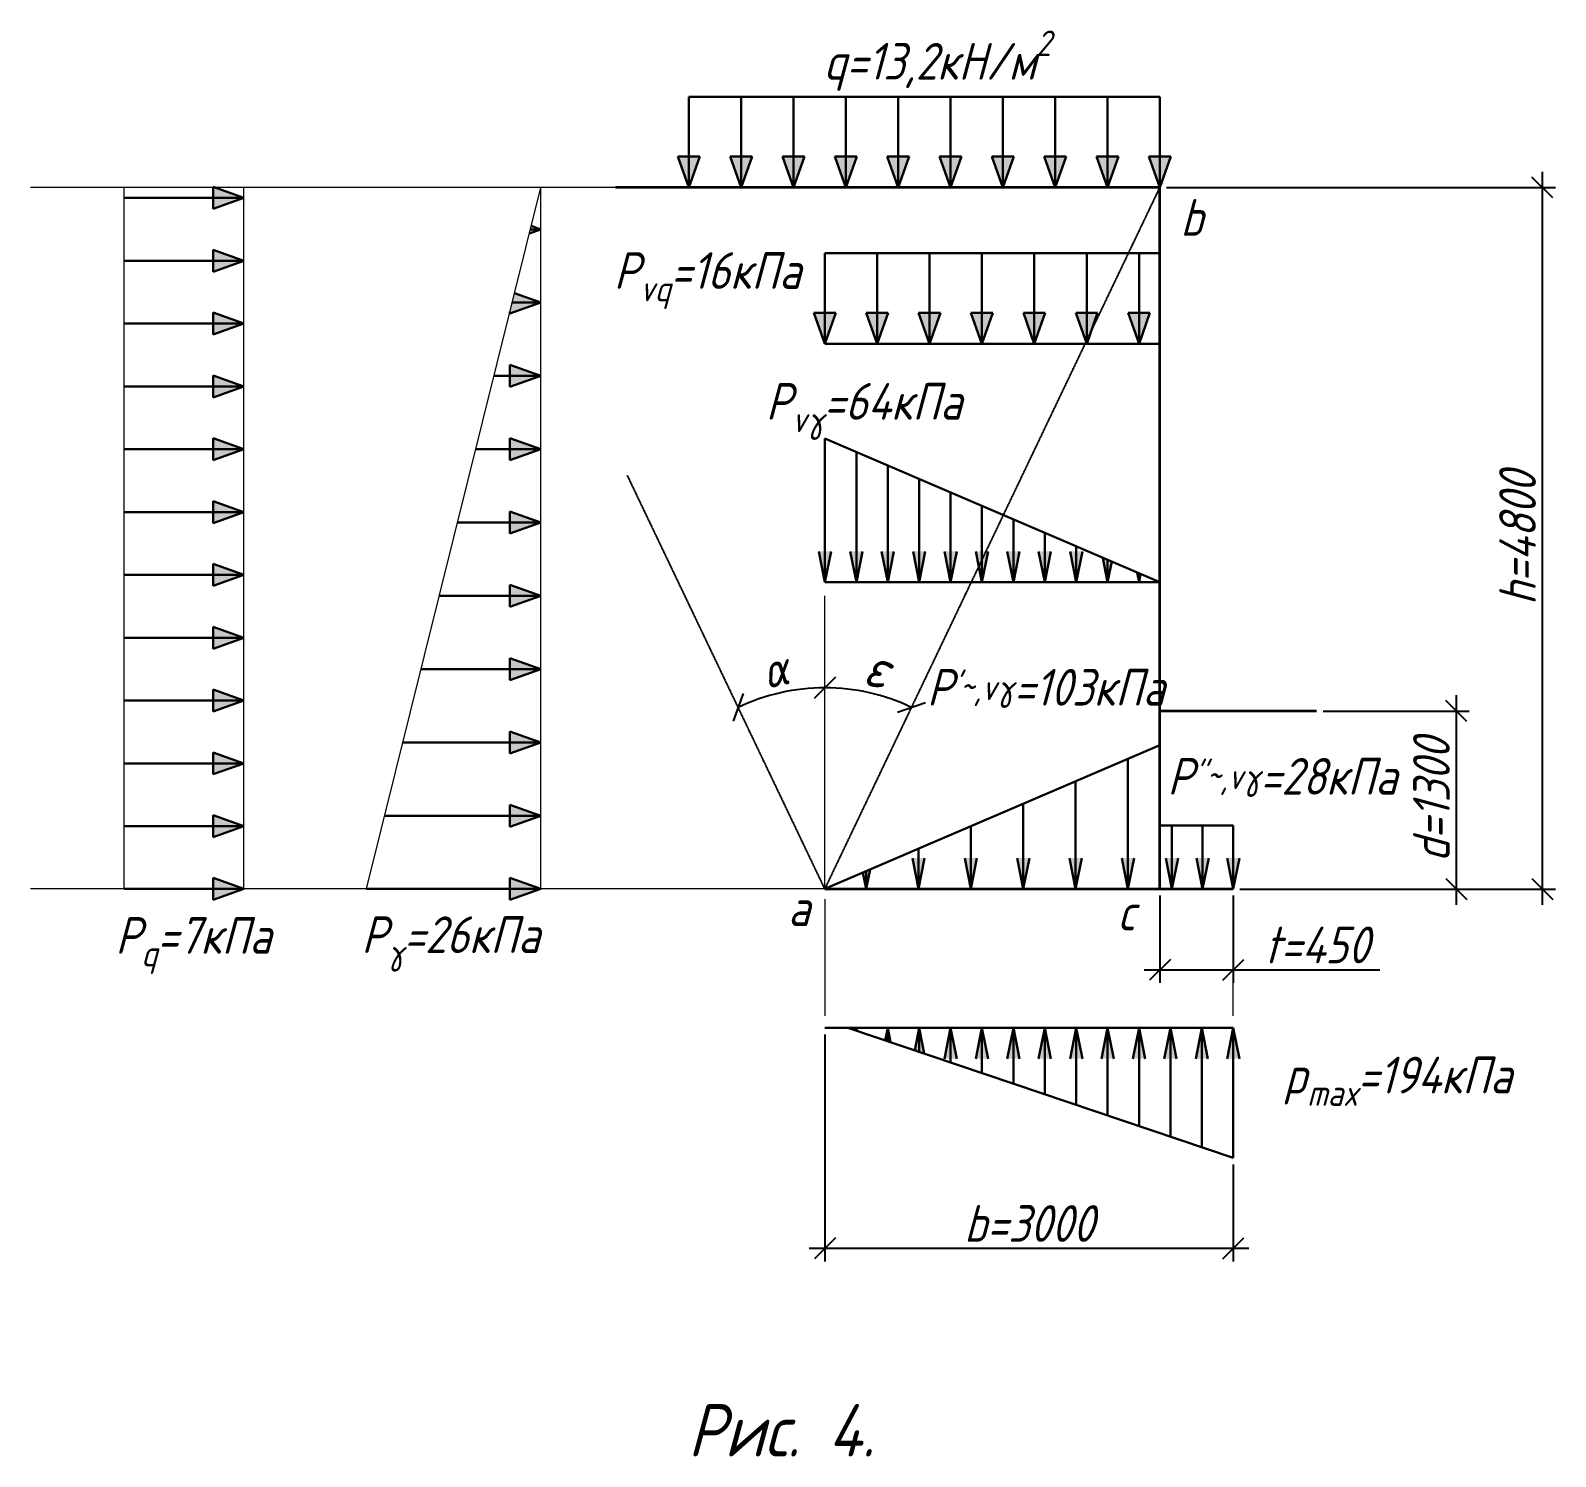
# Model space of a CAD drawing. Header units: millimetres. Extents: x -1004 to 900128, y -352756 to 107728.
# Drawn here: x 47214 to 61780, y -34631 to -21012 of the extents above; entities that cross this region are included whole.
import ezdxf

# ---------------------------------------------------------------- set-up
doc = ezdxf.new("R2010")
doc.units = ezdxf.units.MM
doc.linetypes.add('ACAD_ISO02W100', pattern=[15, 12, -3])
doc.linetypes.add('ACAD_ISO04W100', pattern=[30, 24, -3, 0, -3])
for name, color, linetype, lineweight in [('axles', 152, 'ACAD_ISO04W100', 20), ('basic', 95, 'Continuous', 30), ('hatch', 117, 'ACAD_ISO02W100', 25), ('size', 45, 'Continuous', 20), ('text', 13, 'Continuous', 20), ('thick', 42, 'Continuous', 35), ('thin', 153, 'Continuous', 18)]:
    doc.layers.add(name, color=color, linetype=linetype, lineweight=lineweight)
doc.styles.add('Structures', font='isocpeur.ttf', dxfattribs={"width": 0.85, "oblique": 15})
doc.styles.add('structures 5', font='isocpeur.ttf', dxfattribs={"width": 0.85, "oblique": 15, "height": 5})
doc.dimstyles.new('structures 3.5', dxfattribs={"dimtxt": 3.5, "dimasz": 2, "dimexe": 1.25, "dimexo": 0.625, "dimtad": 1, "dimtxsty": 'Structures', "dimblk": 'OBLIQUE', "dimcen": 2.5, "dimdle": 1.5, "dimadec": 0, "dimazin": 0, "dimtfac": 1, "dimtmove": 0, "dimatfit": 3, "dimfxl": 1, "dimarcsym": 0})

# ---------------------------------------------------------------- blocks, each defined once
blk = doc.blocks.new('_Oblique')
at = {"color": 0, "linetype": 'ByBlock', "lineweight": -2}
blk.add_line((-0.5, -0.5), (0.5, 0.5), dxfattribs=at)
blk = doc.blocks.new('*D359')
at = {"layer": 'Defpoints', "color": 0, "transparency": 16777216}
for p in [(59497, -27511), (58702, -29211), (60832, -29211)]:
    blk.add_point(p, dxfattribs=at)
at = {"layer": 'size', "color": 0, "lineweight": -2, "transparency": 16777216}
for p, q in [((60832, -27361), (60832, -29361)), ((59560, -27511), (60957, -27511)), ((58765, -29211), (60957, -29211))]:
    blk.add_line(p, q, dxfattribs=at)
at = {"layer": 'size', "color": 0, "lineweight": -2, "transparency": 16777216, "xscale": 200, "yscale": 200, "zscale": 200}
for p, rotation in [((60832, -27511), 90), ((60832, -29211), 270)]:
    blk.add_blockref('_Oblique', p, dxfattribs=dict(at, rotation=rotation))
at = {"layer": 'size', "color": 0, "transparency": 16777216, "insert": (60595, -28361), "char_height": 350, "attachment_point": 5, "rotation": 90, "style": 'Structures'}
blk.add_mtext('d=1300', dxfattribs=at)
blk = doc.blocks.new('*D360')
at = {"layer": 'Defpoints', "color": 0, "transparency": 16777216}
for p in [(58002, -29211), (58702, -29211), (58702, -29983)]:
    blk.add_point(p, dxfattribs=at)
at = {"layer": 'size', "color": 0, "lineweight": -2, "transparency": 16777216}
for p, q in [((58002, -29273), (58002, -30108)), ((58702, -29273), (58702, -30108)), ((57852, -29983), (58702, -29983)), ((58702, -29983), (60103, -29983))]:
    blk.add_line(p, q, dxfattribs=at)
at = {"layer": 'size', "color": 0, "lineweight": -2, "transparency": 16777216, "xscale": 200, "yscale": 200, "zscale": 200, "rotation": 180}
blk.add_blockref('_Oblique', (58002, -29983), dxfattribs=at)
at = {"layer": 'size', "color": 0, "lineweight": -2, "transparency": 16777216, "xscale": 200, "yscale": 200, "zscale": 200}
blk.add_blockref('_Oblique', (58702, -29983), dxfattribs=at)
at = {"layer": 'size', "color": 0, "transparency": 16777216, "insert": (59502, -29745), "char_height": 350, "attachment_point": 5, "style": 'Structures'}
blk.add_mtext('t=450', dxfattribs=at)
blk = doc.blocks.new('*D361')
at = {"layer": 'Defpoints', "color": 0, "transparency": 16777216}
for p in [(58002, -22511), (61655, -22511), (58702, -29211)]:
    blk.add_point(p, dxfattribs=at)
at = {"layer": 'size', "color": 0, "lineweight": -2, "transparency": 16777216}
for p, q in [((61655, -29361), (61655, -22361)), ((58065, -22511), (61780, -22511)), ((58765, -29211), (61780, -29211))]:
    blk.add_line(p, q, dxfattribs=at)
at = {"layer": 'size', "color": 0, "lineweight": -2, "transparency": 16777216, "xscale": 200, "yscale": 200, "zscale": 200}
for p, rotation in [((61655, -22511), 90), ((61655, -29211), 270)]:
    blk.add_blockref('_Oblique', p, dxfattribs=dict(at, rotation=rotation))
at = {"layer": 'size', "color": 0, "transparency": 16777216, "insert": (61418, -25861), "char_height": 350, "attachment_point": 5, "rotation": 90, "style": 'Structures'}
blk.add_mtext('h=4800', dxfattribs=at)
blk = doc.blocks.new('*D362')
at = {"layer": 'Defpoints', "color": 0, "transparency": 16777216}
for p in [(58002, -22511), (54802, -26409), (55086, -27310), (54802, -29211), (54802, -29211)]:
    blk.add_point(p, dxfattribs=at)
at = {"layer": 'size', "color": 0, "lineweight": -2, "transparency": 16777216}
blk.add_arc((54802, -29211), 1922, 64.4703, 90, dxfattribs=at)
at = {"layer": 'size', "color": 0, "lineweight": -2, "transparency": 16777216, "xscale": 200, "yscale": 200, "zscale": 200}
for p, rotation in [((54802, -27289), 180), ((55630, -27476), 334.4703020094669)]:
    blk.add_blockref('_Oblique', p, dxfattribs=dict(at, rotation=rotation))
at = {"layer": 'size', "color": 0, "transparency": 16777216, "insert": (55305, -27096), "char_height": 350, "attachment_point": 5, "rotation": 346.6245, "style": 'Structures'}
blk.add_mtext('{\\H1.08333x;ε}', dxfattribs=at)
blk = doc.blocks.new('*D363')
at = {"layer": 'Defpoints', "color": 0, "transparency": 16777216}
for p in [(51602, -22511), (54802, -22761), (54518, -27310), (54802, -29211), (54802, -29211)]:
    blk.add_point(p, dxfattribs=at)
at = {"layer": 'size', "color": 0, "lineweight": -2, "transparency": 16777216}
blk.add_arc((54802, -29211), 1922, 90, 115.5297, dxfattribs=at)
at = {"layer": 'size', "color": 0, "lineweight": -2, "transparency": 16777216, "xscale": 200, "yscale": 200, "zscale": 200}
blk.add_blockref('_Oblique', (54802, -27289), dxfattribs=at)
at = {"layer": 'size', "color": 0, "lineweight": -2, "transparency": 16777216, "xscale": 200, "yscale": 200, "zscale": 200, "rotation": 205.5296979905331}
blk.add_blockref('_Oblique', (53974, -27476), dxfattribs=at)
at = {"layer": 'size', "color": 0, "transparency": 16777216, "insert": (54327, -27112), "char_height": 350, "width": 756.43, "attachment_point": 5, "rotation": 12.7648, "style": 'Structures'}
blk.add_mtext('{\\H0.95833x;α}', dxfattribs=at)
blk = doc.blocks.new('*D369')
at = {"layer": 'Defpoints', "color": 0, "transparency": 16777216}
for p in [(54802, -30537), (58702, -31779), (58702, -32642)]:
    blk.add_point(p, dxfattribs=at)
at = {"layer": 'size', "color": 0, "lineweight": -2, "transparency": 16777216}
for p, q in [((54802, -30599), (54802, -32767)), ((58702, -31842), (58702, -32767)), ((54652, -32642), (58852, -32642))]:
    blk.add_line(p, q, dxfattribs=at)
at = {"layer": 'size', "color": 0, "lineweight": -2, "transparency": 16777216, "xscale": 200, "yscale": 200, "zscale": 200, "rotation": 180}
blk.add_blockref('_Oblique', (54802, -32642), dxfattribs=at)
at = {"layer": 'size', "color": 0, "lineweight": -2, "transparency": 16777216, "xscale": 200, "yscale": 200, "zscale": 200}
blk.add_blockref('_Oblique', (58702, -32642), dxfattribs=at)
at = {"layer": 'size', "color": 0, "transparency": 16777216, "insert": (56752, -32405), "char_height": 350, "attachment_point": 5, "style": 'Structures'}
blk.add_mtext('b=3000', dxfattribs=at)

msp = doc.modelspace()

# ---------------------------------------------------------------- hatches: boundary and pattern name
at = {"layer": 'basic'}
h = msp.add_hatch(color=256, dxfattribs=at)
h.dxf.hatch_style = 1
h.paths.add_polyline_path([(53397.098, -22215.888), (53502.023, -22510.544), (53502.023, -22215.888)])
h.paths.add_polyline_path([(53502.023, -22215.888), (53502.023, -22510.544), (53606.948, -22215.888)])
h = msp.add_hatch(color=256, dxfattribs=at)
h.dxf.hatch_style = 1
h.paths.add_polyline_path([(53897.098, -22215.888), (54002.023, -22510.544), (54002.023, -22215.888)])
h.paths.add_polyline_path([(54002.023, -22215.888), (54002.023, -22510.544), (54106.948, -22215.888)])
h = msp.add_hatch(color=256, dxfattribs=at)
h.dxf.hatch_style = 1
h.paths.add_polyline_path([(54397.098, -22215.888), (54502.023, -22510.544), (54502.023, -22215.888)])
h.paths.add_polyline_path([(54502.023, -22215.888), (54502.023, -22510.544), (54606.948, -22215.888)])
h = msp.add_hatch(color=256, dxfattribs=at)
h.dxf.hatch_style = 1
h.paths.add_polyline_path([(54897.098, -22215.888), (55002.023, -22510.544), (55002.023, -22215.888)])
h.paths.add_polyline_path([(55002.023, -22215.888), (55002.023, -22510.544), (55106.948, -22215.888)])
h = msp.add_hatch(color=256, dxfattribs=at)
h.dxf.hatch_style = 1
h.paths.add_polyline_path([(55397.098, -22215.888), (55502.023, -22510.544), (55502.023, -22215.888)])
h.paths.add_polyline_path([(55502.023, -22215.888), (55502.023, -22510.544), (55606.948, -22215.888)])
h = msp.add_hatch(color=256, dxfattribs=at)
h.dxf.hatch_style = 1
h.paths.add_polyline_path([(55897.098, -22215.888), (56002.023, -22510.544), (56002.023, -22215.888)])
h.paths.add_polyline_path([(56002.023, -22215.888), (56002.023, -22510.544), (56106.948, -22215.888)])
h = msp.add_hatch(color=256, dxfattribs=at)
h.dxf.hatch_style = 1
h.paths.add_polyline_path([(56397.098, -22215.888), (56502.023, -22510.544), (56502.023, -22215.888)])
h.paths.add_polyline_path([(56502.023, -22215.888), (56502.023, -22510.544), (56606.948, -22215.888)])
h = msp.add_hatch(color=256, dxfattribs=at)
h.dxf.hatch_style = 1
h.paths.add_polyline_path([(56897.098, -22215.888), (57002.023, -22510.544), (57002.023, -22215.888)])
h.paths.add_polyline_path([(57002.023, -22215.888), (57002.023, -22510.544), (57106.948, -22215.888)])
h = msp.add_hatch(color=256, dxfattribs=at)
h.dxf.hatch_style = 1
h.paths.add_polyline_path([(57397.098, -22215.888), (57502.023, -22510.544), (57502.023, -22215.888)])
h.paths.add_polyline_path([(57502.023, -22215.888), (57502.023, -22510.544), (57606.948, -22215.888)])
h = msp.add_hatch(color=256, dxfattribs=at)
h.dxf.hatch_style = 1
h.paths.add_polyline_path([(57897.098, -22215.888), (58002.023, -22510.544), (58002.023, -22215.888)])
h.paths.add_polyline_path([(58002.023, -22215.888), (58002.023, -22510.544), (58106.948, -22215.888)])
h = msp.add_hatch(color=256, dxfattribs=at)
h.dxf.hatch_style = 1
h.paths.add_polyline_path([(48957.042, -22505.619), (49251.699, -22610.544), (48957.042, -22610.544)])
h.paths.add_polyline_path([(48957.042, -22610.544), (49251.699, -22610.544), (48957.042, -22715.469)])
h = msp.add_hatch(color=256, dxfattribs=at)
h.dxf.hatch_style = 1
h.paths.add_polyline_path([(51995.696, -22878.058), (51987.631, -22910.544), (52086.924, -22910.544)])
h.paths.add_polyline_path([(52086.924, -22910.544), (51987.631, -22910.544), (51978.004, -22949.33)])
h.paths.add_polyline_path([(52086.924, -23610.544), (51813.869, -23610.544), (51801.866, -23658.897), (51826.901, -23703.136)])
h.paths.add_polyline_path([(51836.045, -23521.208), (51813.869, -23610.544), (52086.924, -23610.544)])
h.paths.add_polyline_path([(51801.866, -23658.897), (51792.268, -23697.564), (51792.268, -23715.469), (51826.901, -23703.136)])
h = msp.add_hatch(color=256, dxfattribs=at)
h.dxf.hatch_style = 1
h.paths.add_polyline_path([(48957.042, -23105.619), (49251.699, -23210.544), (48957.042, -23210.544)])
h.paths.add_polyline_path([(48957.042, -23210.544), (49251.699, -23210.544), (48957.042, -23315.469)])
h = msp.add_hatch(color=256, dxfattribs=at)
h.dxf.hatch_style = 1
h.paths.add_polyline_path([(48957.042, -23705.619), (49251.699, -23810.544), (48957.042, -23810.544)])
h.paths.add_polyline_path([(48957.042, -23810.544), (49251.699, -23810.544), (48957.042, -23915.469)])
h = msp.add_hatch(color=256, dxfattribs=at)
h.dxf.hatch_style = 1
h.paths.add_polyline_path([(54697.098, -23709.341), (54802.023, -24003.997), (54802.023, -23709.341)])
h.paths.add_polyline_path([(54802.023, -23709.341), (54802.023, -24003.997), (54906.948, -23709.341)])
h = msp.add_hatch(color=256, dxfattribs=at)
h.dxf.hatch_style = 1
h.paths.add_polyline_path([(55197.098, -23709.341), (55302.023, -24003.997), (55302.023, -23709.341)])
h.paths.add_polyline_path([(55302.023, -23709.341), (55302.023, -24003.997), (55406.948, -23709.341)])
h = msp.add_hatch(color=256, dxfattribs=at)
h.dxf.hatch_style = 1
h.paths.add_polyline_path([(55697.098, -23709.341), (55802.023, -24003.997), (55802.023, -23709.341)])
h.paths.add_polyline_path([(55802.023, -23709.341), (55802.023, -24003.997), (55906.948, -23709.341)])
h = msp.add_hatch(color=256, dxfattribs=at)
h.dxf.hatch_style = 1
h.paths.add_polyline_path([(56197.098, -23709.341), (56302.023, -24003.997), (56302.023, -23709.341)])
h.paths.add_polyline_path([(56302.023, -23709.341), (56302.023, -24003.997), (56406.948, -23709.341)])
h = msp.add_hatch(color=256, dxfattribs=at)
h.dxf.hatch_style = 1
h.paths.add_polyline_path([(56697.098, -23709.341), (56802.023, -24003.997), (56802.023, -23709.341)])
h.paths.add_polyline_path([(56802.023, -23709.341), (56802.023, -24003.997), (56906.948, -23709.341)])
h = msp.add_hatch(color=256, dxfattribs=at)
h.dxf.hatch_style = 1
h.paths.add_polyline_path([(57197.098, -23709.341), (57302.023, -24003.997), (57302.023, -23709.341)])
h.paths.add_polyline_path([(57302.023, -23709.341), (57302.023, -24003.997), (57406.948, -23709.341)])
h = msp.add_hatch(color=256, dxfattribs=at)
h.dxf.hatch_style = 1
h.paths.add_polyline_path([(57697.098, -23709.341), (57802.023, -24003.997), (57802.023, -23709.341)])
h.paths.add_polyline_path([(57802.023, -23709.341), (57802.023, -24003.997), (57906.948, -23709.341)])
h = msp.add_hatch(color=256, dxfattribs=at)
h.dxf.hatch_style = 1
h.paths.add_polyline_path([(48957.042, -24305.619), (49251.699, -24410.544), (48957.042, -24410.544)])
h.paths.add_polyline_path([(48957.042, -24410.544), (49251.699, -24410.544), (48957.042, -24515.469)])
h = msp.add_hatch(color=256, dxfattribs=at)
h.dxf.hatch_style = 1
h.paths.add_polyline_path([(51792.268, -24205.619), (52086.924, -24310.544), (51792.268, -24310.544)])
h.paths.add_polyline_path([(51792.268, -24310.544), (52086.924, -24310.544), (51792.268, -24415.469)])
h = msp.add_hatch(color=256, dxfattribs=at)
h.dxf.hatch_style = 1
h.paths.add_polyline_path([(48957.042, -24905.619), (49251.699, -25010.544), (48957.042, -25010.544)])
h.paths.add_polyline_path([(48957.042, -25010.544), (49251.699, -25010.544), (48957.042, -25115.469)])
h = msp.add_hatch(color=256, dxfattribs=at)
h.dxf.hatch_style = 1
h.paths.add_polyline_path([(51792.268, -24905.619), (52086.924, -25010.544), (51792.268, -25010.544)])
h.paths.add_polyline_path([(51792.268, -25010.544), (52086.924, -25010.544), (51792.268, -25115.469)])
h = msp.add_hatch(color=256, dxfattribs=at)
h.dxf.hatch_style = 1
h.paths.add_polyline_path([(48957.042, -25505.619), (49251.699, -25610.544), (48957.042, -25610.544)])
h.paths.add_polyline_path([(48957.042, -25610.544), (49251.699, -25610.544), (48957.042, -25715.469)])
h = msp.add_hatch(color=256, dxfattribs=at)
h.dxf.hatch_style = 1
h.paths.add_polyline_path([(51792.268, -25605.619), (52086.924, -25710.544), (51792.268, -25710.544)])
h.paths.add_polyline_path([(51792.268, -25710.544), (52086.924, -25710.544), (51792.268, -25815.469)])
h = msp.add_hatch(color=256, dxfattribs=at)
h.dxf.hatch_style = 1
h.paths.add_polyline_path([(54743.291, -25986.707), (54802.023, -25986.707), (54802.023, -26281.364)])
h.paths.add_polyline_path([(54802.023, -25986.707), (54860.755, -25986.707), (54802.023, -26281.364)])
h = msp.add_hatch(color=256, dxfattribs=at)
h.dxf.hatch_style = 1
h.paths.add_polyline_path([(55043.291, -25986.707), (55102.023, -25986.707), (55102.023, -26281.364)])
h.paths.add_polyline_path([(55102.023, -25986.707), (55160.755, -25986.707), (55102.023, -26281.364)])
h = msp.add_hatch(color=256, dxfattribs=at)
h.dxf.hatch_style = 1
h.paths.add_polyline_path([(55343.291, -25986.707), (55402.023, -25986.707), (55402.023, -26281.364)])
h.paths.add_polyline_path([(55402.023, -25986.707), (55460.755, -25986.707), (55402.023, -26281.364)])
h = msp.add_hatch(color=256, dxfattribs=at)
h.dxf.hatch_style = 1
h.paths.add_polyline_path([(55643.291, -25986.707), (55702.023, -25986.707), (55702.023, -26281.364)])
h.paths.add_polyline_path([(55702.023, -25986.707), (55760.755, -25986.707), (55702.023, -26281.364)])
h = msp.add_hatch(color=256, dxfattribs=at)
h.dxf.hatch_style = 1
h.paths.add_polyline_path([(55943.291, -25986.707), (56002.023, -25986.707), (56002.023, -26281.364)])
h.paths.add_polyline_path([(56002.023, -25986.707), (56060.755, -25986.707), (56002.023, -26281.364)])
h = msp.add_hatch(color=256, dxfattribs=at)
h.dxf.hatch_style = 1
h.paths.add_polyline_path([(56243.291, -25986.707), (56302.023, -25986.707), (56302.023, -26281.364)])
h.paths.add_polyline_path([(56302.023, -25986.707), (56360.755, -25986.707), (56302.023, -26281.364)])
h = msp.add_hatch(color=256, dxfattribs=at)
h.dxf.hatch_style = 1
h.paths.add_polyline_path([(56543.291, -25986.707), (56602.023, -25986.707), (56602.023, -26281.364)])
h.paths.add_polyline_path([(56602.023, -25986.707), (56660.755, -25986.707), (56602.023, -26281.364)])
h = msp.add_hatch(color=256, dxfattribs=at)
h.dxf.hatch_style = 1
h.paths.add_polyline_path([(56843.291, -25986.707), (56902.023, -25986.707), (56902.023, -26281.364)])
h.paths.add_polyline_path([(56902.023, -25986.707), (56960.755, -25986.707), (56902.023, -26281.364)])
h = msp.add_hatch(color=256, dxfattribs=at)
h.dxf.hatch_style = 1
h.paths.add_polyline_path([(57143.291, -25986.707), (57202.023, -25986.707), (57202.023, -26281.364)])
h.paths.add_polyline_path([(57202.023, -25986.707), (57260.755, -25986.707), (57202.023, -26281.364)])
h = msp.add_hatch(color=256, dxfattribs=at)
h.dxf.hatch_style = 1
h.paths.add_polyline_path([(57541.437, -26083.624), (57502.023, -26066.703), (57502.023, -26281.364)])
h.paths.add_polyline_path([(57502.023, -26066.703), (57455.232, -26046.614), (57502.023, -26281.364)])
h.paths.add_polyline_path([(57817.789, -26202.268), (57802.023, -26195.499), (57802.023, -26281.364)])
h.paths.add_polyline_path([(57802.023, -26195.499), (57783.307, -26187.464), (57802.023, -26281.364)])
h = msp.add_hatch(color=256, dxfattribs=at)
h.dxf.hatch_style = 1
h.paths.add_polyline_path([(48957.042, -26105.619), (49251.699, -26210.544), (48957.042, -26210.544)])
h.paths.add_polyline_path([(48957.042, -26210.544), (49251.699, -26210.544), (48957.042, -26315.469)])
h = msp.add_hatch(color=256, dxfattribs=at)
h.dxf.hatch_style = 1
h.paths.add_polyline_path([(51792.268, -26305.619), (52086.924, -26410.544), (51792.268, -26410.544)])
h.paths.add_polyline_path([(51792.268, -26410.544), (52086.924, -26410.544), (51792.268, -26515.469)])
h = msp.add_hatch(color=256, dxfattribs=at)
h.dxf.hatch_style = 1
h.paths.add_polyline_path([(48957.042, -26705.619), (49251.699, -26810.544), (48957.042, -26810.544)])
h.paths.add_polyline_path([(48957.042, -26810.544), (49251.699, -26810.544), (48957.042, -26915.469)])
h = msp.add_hatch(color=256, dxfattribs=at)
h.dxf.hatch_style = 1
h.paths.add_polyline_path([(51792.268, -27005.619), (52086.924, -27110.544), (51792.268, -27110.544)])
h.paths.add_polyline_path([(51792.268, -27110.544), (52086.924, -27110.544), (51792.268, -27215.469)])
h = msp.add_hatch(color=256, dxfattribs=at)
h.dxf.hatch_style = 1
h.paths.add_polyline_path([(48957.042, -27305.619), (49251.699, -27410.544), (48957.042, -27410.544)])
h.paths.add_polyline_path([(48957.042, -27410.544), (49251.699, -27410.544), (48957.042, -27515.469)])
h = msp.add_hatch(color=256, dxfattribs=at)
h.dxf.hatch_style = 1
h.paths.add_polyline_path([(51792.268, -27705.619), (52086.924, -27810.544), (51792.268, -27810.544)])
h.paths.add_polyline_path([(51792.268, -27810.544), (52086.924, -27810.544), (51792.268, -27915.469)])
h = msp.add_hatch(color=256, dxfattribs=at)
h.dxf.hatch_style = 1
h.paths.add_polyline_path([(48957.042, -27905.619), (49251.699, -28010.544), (48957.042, -28010.544)])
h.paths.add_polyline_path([(48957.042, -28010.544), (49251.699, -28010.544), (48957.042, -28115.469)])
h = msp.add_hatch(color=256, dxfattribs=at)
h.dxf.hatch_style = 1
h.paths.add_polyline_path([(48957.042, -28505.619), (49251.699, -28610.544), (48957.042, -28610.544)])
h.paths.add_polyline_path([(48957.042, -28610.544), (49251.699, -28610.544), (48957.042, -28715.469)])
h = msp.add_hatch(color=256, dxfattribs=at)
h.dxf.hatch_style = 1
h.paths.add_polyline_path([(51792.268, -28405.619), (52086.924, -28510.544), (51792.268, -28510.544)])
h.paths.add_polyline_path([(51792.268, -28510.544), (52086.924, -28510.544), (51792.268, -28615.469)])
h = msp.add_hatch(color=256, dxfattribs=at)
h.dxf.hatch_style = 1
h.paths.add_polyline_path([(55754.408, -28915.888), (55695.676, -28915.888), (55695.676, -29210.544)])
h.paths.add_polyline_path([(55695.676, -28915.888), (55636.944, -28915.888), (55695.676, -29210.544)])
h = msp.add_hatch(color=256, dxfattribs=at)
h.dxf.hatch_style = 1
h.paths.add_polyline_path([(56254.408, -28915.888), (56195.676, -28915.888), (56195.676, -29210.544)])
h.paths.add_polyline_path([(56195.676, -28915.888), (56136.944, -28915.888), (56195.676, -29210.544)])
h = msp.add_hatch(color=256, dxfattribs=at)
h.dxf.hatch_style = 1
h.paths.add_polyline_path([(56754.408, -28915.888), (56695.676, -28915.888), (56695.676, -29210.544)])
h.paths.add_polyline_path([(56695.676, -28915.888), (56636.944, -28915.888), (56695.676, -29210.544)])
h = msp.add_hatch(color=256, dxfattribs=at)
h.dxf.hatch_style = 1
h.paths.add_polyline_path([(57254.408, -28915.888), (57195.676, -28915.888), (57195.676, -29210.544)])
h.paths.add_polyline_path([(57195.676, -28915.888), (57136.944, -28915.888), (57195.676, -29210.544)])
h = msp.add_hatch(color=256, dxfattribs=at)
h.dxf.hatch_style = 1
h.paths.add_polyline_path([(57754.408, -28915.888), (57695.676, -28915.888), (57695.676, -29210.544)])
h.paths.add_polyline_path([(57695.676, -28915.888), (57636.944, -28915.888), (57695.676, -29210.544)])
h = msp.add_hatch(color=256, dxfattribs=at)
h.dxf.hatch_style = 1
h.paths.add_polyline_path([(58175.334, -28915.888), (58116.602, -28915.888), (58116.602, -29210.544)])
h.paths.add_polyline_path([(58116.602, -28915.888), (58057.87, -28915.888), (58116.602, -29210.544)])
h = msp.add_hatch(color=256, dxfattribs=at)
h.dxf.hatch_style = 1
h.paths.add_polyline_path([(58468.045, -28915.888), (58409.313, -28915.888), (58409.313, -29210.544)])
h.paths.add_polyline_path([(58409.313, -28915.888), (58350.581, -28915.888), (58409.313, -29210.544)])
h = msp.add_hatch(color=256, dxfattribs=at)
h.dxf.hatch_style = 1
h.paths.add_polyline_path([(58760.755, -28915.888), (58702.023, -28915.888), (58702.023, -29210.544)])
h.paths.add_polyline_path([(58702.023, -28915.888), (58643.291, -28915.888), (58702.023, -29210.544)])
h = msp.add_hatch(color=256, dxfattribs=at)
h.dxf.hatch_style = 1
h.paths.add_polyline_path([(48957.042, -29105.619), (49251.699, -29210.544), (48957.042, -29210.544)])
h.paths.add_polyline_path([(48957.042, -29210.544), (49251.699, -29210.544), (48957.042, -29315.469)])
h = msp.add_hatch(color=256, dxfattribs=at)
h.dxf.hatch_style = 1
h.paths.add_polyline_path([(51792.268, -29105.619), (52086.924, -29210.544), (51792.268, -29210.544)])
h.paths.add_polyline_path([(51792.268, -29210.544), (52086.924, -29210.544), (51792.268, -29315.469)])
h = msp.add_hatch(color=256, dxfattribs=at)
h.dxf.hatch_style = 1
h.paths.add_polyline_path([(55232.515, -29025.724), (55195.676, -29041.54), (55195.676, -29210.544)])
h.paths.add_polyline_path([(55195.676, -29041.54), (55164.645, -29054.862), (55195.676, -29210.544)])
h = msp.add_hatch(color=256, dxfattribs=at)
h.dxf.hatch_style = 1
h.paths.add_polyline_path([(55702.023, -30536.997), (55702.023, -30766.554), (55751.08, -30783.115)])
h.paths.add_polyline_path([(55702.023, -30536.997), (55659.152, -30752.082), (55702.023, -30766.554)])
h.paths.add_polyline_path([(55402.023, -30536.997), (55402.023, -30665.279), (55429.437, -30674.534)])
h.paths.add_polyline_path([(55402.023, -30536.997), (55378.066, -30657.191), (55402.023, -30665.279)])
h.paths.add_polyline_path([(55102.023, -30536.997), (55096.98, -30562.301), (55102.023, -30564.004)])
h.paths.add_polyline_path([(55102.023, -30536.997), (55102.023, -30564.004), (55107.795, -30565.952)])
h = msp.add_hatch(color=256, dxfattribs=at)
h.dxf.hatch_style = 1
h.paths.add_polyline_path([(55943.291, -30831.654), (56002.023, -30831.654), (56002.023, -30536.997)])
h.paths.add_polyline_path([(56002.023, -30831.654), (56060.755, -30831.654), (56002.023, -30536.997)])
h = msp.add_hatch(color=256, dxfattribs=at)
h.dxf.hatch_style = 1
h.paths.add_polyline_path([(56243.291, -30831.654), (56302.023, -30831.654), (56302.023, -30536.997)])
h.paths.add_polyline_path([(56302.023, -30831.654), (56360.755, -30831.654), (56302.023, -30536.997)])
h = msp.add_hatch(color=256, dxfattribs=at)
h.dxf.hatch_style = 1
h.paths.add_polyline_path([(56543.291, -30831.654), (56602.023, -30831.654), (56602.023, -30536.997)])
h.paths.add_polyline_path([(56602.023, -30831.654), (56660.755, -30831.654), (56602.023, -30536.997)])
h = msp.add_hatch(color=256, dxfattribs=at)
h.dxf.hatch_style = 1
h.paths.add_polyline_path([(56843.291, -30831.654), (56902.023, -30831.654), (56902.023, -30536.997)])
h.paths.add_polyline_path([(56902.023, -30831.654), (56960.755, -30831.654), (56902.023, -30536.997)])
h = msp.add_hatch(color=256, dxfattribs=at)
h.dxf.hatch_style = 1
h.paths.add_polyline_path([(57143.291, -30831.654), (57202.023, -30831.654), (57202.023, -30536.997)])
h.paths.add_polyline_path([(57202.023, -30831.654), (57260.755, -30831.654), (57202.023, -30536.997)])
h = msp.add_hatch(color=256, dxfattribs=at)
h.dxf.hatch_style = 1
h.paths.add_polyline_path([(57443.291, -30831.654), (57502.023, -30831.654), (57502.023, -30536.997)])
h.paths.add_polyline_path([(57502.023, -30831.654), (57560.755, -30831.654), (57502.023, -30536.997)])
h = msp.add_hatch(color=256, dxfattribs=at)
h.dxf.hatch_style = 1
h.paths.add_polyline_path([(57743.291, -30831.654), (57802.023, -30831.654), (57802.023, -30536.997)])
h.paths.add_polyline_path([(57802.023, -30831.654), (57860.755, -30831.654), (57802.023, -30536.997)])
h = msp.add_hatch(color=256, dxfattribs=at)
h.dxf.hatch_style = 1
h.paths.add_polyline_path([(58043.291, -30831.654), (58102.023, -30831.654), (58102.023, -30536.997)])
h.paths.add_polyline_path([(58102.023, -30831.654), (58160.755, -30831.654), (58102.023, -30536.997)])
h = msp.add_hatch(color=256, dxfattribs=at)
h.dxf.hatch_style = 1
h.paths.add_polyline_path([(58343.291, -30831.654), (58402.023, -30831.654), (58402.023, -30536.997)])
h.paths.add_polyline_path([(58402.023, -30831.654), (58460.755, -30831.654), (58402.023, -30536.997)])
h = msp.add_hatch(color=256, dxfattribs=at)
h.dxf.hatch_style = 1
h.paths.add_polyline_path([(58643.291, -30831.654), (58702.023, -30831.654), (58702.023, -30536.997)])
h.paths.add_polyline_path([(58702.023, -30831.654), (58760.755, -30831.654), (58702.023, -30536.997)])

# ---------------------------------------------------------------- linework, layer by layer
at = {"layer": 'axles', "ltscale": 0.2}
for p, q in [((52800.307, -22510.544), (47213.699, -22510.544)), ((54802.023, -29210.544), (47213.699, -29210.544))]:
    msp.add_line(p, q, dxfattribs=at)
at = {"layer": 'basic'}
for p, q in [((53502.023, -22510.544), (53502.023, -21644.011)), ((58002.023, -21644.011), (53502.023, -21644.011)), ((54002.023, -22510.544), (54002.023, -21644.011)), ((54502.023, -22510.544), (54502.023, -21644.011)), ((55002.023, -22510.544), (55002.023, -21644.011)), ((55502.023, -22510.544), (55502.023, -21644.011)), ((56002.023, -22510.544), (56002.023, -21644.011)), ((56502.023, -22510.544), (56502.023, -21644.011)), ((57002.023, -22510.544), (57002.023, -21644.011)), ((57502.023, -22510.544), (57502.023, -21644.011)), ((58002.023, -22510.544), (58002.023, -21644.011)), ((53502.023, -22510.544), (53397.098, -22215.888)), ((53606.948, -22215.888), (53397.098, -22215.888)), ((53502.023, -22510.544), (53606.948, -22215.888)), ((54002.023, -22510.544), (53897.098, -22215.888)), ((54106.948, -22215.888), (53897.098, -22215.888)), ((54002.023, -22510.544), (54106.948, -22215.888)), ((54502.023, -22510.544), (54397.098, -22215.888)), ((54606.948, -22215.888), (54397.098, -22215.888)), ((54502.023, -22510.544), (54606.948, -22215.888)), ((55002.023, -22510.544), (54897.098, -22215.888)), ((55106.948, -22215.888), (54897.098, -22215.888)), ((55002.023, -22510.544), (55106.948, -22215.888)), ((55502.023, -22510.544), (55397.098, -22215.888)), ((55606.948, -22215.888), (55397.098, -22215.888)), ((55502.023, -22510.544), (55606.948, -22215.888)), ((56002.023, -22510.544), (55897.098, -22215.888)), ((56106.948, -22215.888), (55897.098, -22215.888)), ((56002.023, -22510.544), (56106.948, -22215.888)), ((56502.023, -22510.544), (56397.098, -22215.888)), ((56606.948, -22215.888), (56397.098, -22215.888)), ((56502.023, -22510.544), (56606.948, -22215.888)), ((57002.023, -22510.544), (56897.098, -22215.888)), ((57106.948, -22215.888), (56897.098, -22215.888)), ((57002.023, -22510.544), (57106.948, -22215.888)), ((57502.023, -22510.544), (57397.098, -22215.888)), ((57606.948, -22215.888), (57397.098, -22215.888)), ((57502.023, -22510.544), (57606.948, -22215.888)), ((58002.023, -22510.544), (57897.098, -22215.888)), ((58106.948, -22215.888), (57897.098, -22215.888)), ((58002.023, -22510.544), (58106.948, -22215.888)), ((49251.699, -22610.544), (48957.042, -22505.619)), ((48957.042, -22715.469), (48957.042, -22505.619)), ((49251.699, -22610.544), (48109.832, -22610.544)), ((49251.699, -22610.544), (48957.042, -22715.469)), ((52086.924, -22910.544), (51978.004, -22949.33)), ((52086.924, -22910.544), (51987.631, -22910.544)), ((52086.924, -22910.544), (51995.696, -22878.058)), ((49251.699, -23210.544), (48957.042, -23105.619)), ((48957.042, -23315.469), (48957.042, -23105.619)), ((54802.023, -24003.997), (54802.023, -23137.464)), ((54802.023, -23137.464), (58002.023, -23137.464)), ((55302.023, -24003.997), (55302.023, -23137.464)), ((55802.023, -24003.997), (55802.023, -23137.464)), ((56302.023, -24003.997), (56302.023, -23137.464)), ((56802.023, -24003.997), (56802.023, -23137.464)), ((57302.023, -24003.997), (57302.023, -23137.464)), ((57802.023, -24003.997), (57802.023, -23137.464)), ((49251.699, -23210.544), (48109.832, -23210.544)), ((49251.699, -23210.544), (48957.042, -23315.469)), ((52086.924, -23610.544), (51836.045, -23521.208)), ((49251.699, -23810.544), (48957.042, -23705.619)), ((48957.042, -23915.469), (48957.042, -23705.619)), ((52086.924, -23610.544), (51792.268, -23715.469)), ((51792.268, -23715.469), (51792.268, -23697.564)), ((52086.924, -23610.544), (51813.869, -23610.544)), ((54802.023, -24003.997), (54697.098, -23709.341)), ((54906.948, -23709.341), (54697.098, -23709.341)), ((54802.023, -24003.997), (54906.948, -23709.341)), ((55302.023, -24003.997), (55197.098, -23709.341)), ((55406.948, -23709.341), (55197.098, -23709.341)), ((55302.023, -24003.997), (55406.948, -23709.341)), ((55802.023, -24003.997), (55697.098, -23709.341)), ((55906.948, -23709.341), (55697.098, -23709.341)), ((55802.023, -24003.997), (55906.948, -23709.341)), ((56302.023, -24003.997), (56197.098, -23709.341)), ((56406.948, -23709.341), (56197.098, -23709.341)), ((56302.023, -24003.997), (56406.948, -23709.341)), ((56802.023, -24003.997), (56697.098, -23709.341)), ((56906.948, -23709.341), (56697.098, -23709.341)), ((56802.023, -24003.997), (56906.948, -23709.341)), ((57302.023, -24003.997), (57197.098, -23709.341)), ((57406.948, -23709.341), (57197.098, -23709.341)), ((57302.023, -24003.997), (57406.948, -23709.341)), ((57802.023, -24003.997), (57697.098, -23709.341)), ((57906.948, -23709.341), (57697.098, -23709.341)), ((57802.023, -24003.997), (57906.948, -23709.341)), ((49251.699, -23810.544), (48109.832, -23810.544)), ((49251.699, -23810.544), (48957.042, -23915.469)), ((58002.023, -24003.997), (54802.023, -24003.997)), ((49251.699, -24410.544), (48957.042, -24305.619)), ((48957.042, -24515.469), (48957.042, -24305.619)), ((52086.924, -24310.544), (51640.107, -24310.544)), ((52086.924, -24310.544), (51792.268, -24205.619)), ((51792.268, -24415.469), (51792.268, -24205.619)), ((52086.924, -24310.544), (51792.268, -24415.469)), ((49251.699, -24410.544), (48109.832, -24410.544)), ((49251.699, -24410.544), (48957.042, -24515.469)), ((49251.699, -25010.544), (48957.042, -24905.619)), ((48957.042, -25115.469), (48957.042, -24905.619)), ((52086.924, -25010.544), (51792.268, -24905.619)), ((51792.268, -25115.469), (51792.268, -24905.619)), ((58002.023, -26281.364), (54802.023, -24907.533)), ((54802.023, -26281.364), (54802.023, -24907.533)), ((49251.699, -25010.544), (48109.832, -25010.544)), ((49251.699, -25010.544), (48957.042, -25115.469)), ((52086.924, -25010.544), (51466.344, -25010.544)), ((52086.924, -25010.544), (51792.268, -25115.469)), ((55102.023, -26281.364), (55102.023, -25036.33)), ((55402.023, -26281.364), (55402.023, -25165.126)), ((55702.023, -26281.364), (55702.023, -25293.923)), ((56002.023, -26281.364), (56002.023, -25422.719)), ((49251.699, -25610.544), (48109.832, -25610.544)), ((49251.699, -25610.544), (48957.042, -25505.619)), ((48957.042, -25715.469), (48957.042, -25505.619)), ((49251.699, -25610.544), (48957.042, -25715.469)), ((52086.924, -25710.544), (51792.268, -25605.619)), ((51792.268, -25815.469), (51792.268, -25605.619)), ((56302.023, -26281.364), (56302.023, -25551.516)), ((52086.924, -25710.544), (51292.582, -25710.544)), ((52086.924, -25710.544), (51792.268, -25815.469)), ((56602.023, -26281.364), (56602.023, -25680.313)), ((56902.023, -26281.364), (56902.023, -25809.109)), ((54802.023, -26281.364), (54743.291, -25986.707)), ((54802.023, -26281.364), (54860.755, -25986.707)), ((55102.023, -26281.364), (55043.291, -25986.707)), ((55102.023, -26281.364), (55160.755, -25986.707)), ((55402.023, -26281.364), (55343.291, -25986.707)), ((55402.023, -26281.364), (55460.755, -25986.707)), ((55702.023, -26281.364), (55643.291, -25986.707)), ((55702.023, -26281.364), (55760.755, -25986.707)), ((56002.023, -26281.364), (55943.291, -25986.707)), ((56002.023, -26281.364), (56060.755, -25986.707)), ((56302.023, -26281.364), (56243.291, -25986.707)), ((56302.023, -26281.364), (56360.755, -25986.707)), ((56602.023, -26281.364), (56543.291, -25986.707)), ((56602.023, -26281.364), (56660.755, -25986.707)), ((56902.023, -26281.364), (56843.291, -25986.707)), ((56902.023, -26281.364), (56960.755, -25986.707)), ((57202.023, -26281.364), (57143.291, -25986.707)), ((57202.023, -26281.364), (57202.023, -25937.906)), ((57202.023, -26281.364), (57260.755, -25986.707)), ((57502.023, -26281.364), (57455.232, -26046.614)), ((57502.023, -26281.364), (57502.023, -26066.703)), ((49251.699, -26210.544), (48109.832, -26210.544)), ((49251.699, -26210.544), (48957.042, -26105.619)), ((48957.042, -26315.469), (48957.042, -26105.619)), ((49251.699, -26210.544), (48957.042, -26315.469)), ((57502.023, -26281.364), (57541.437, -26083.624)), ((57802.023, -26281.364), (57783.307, -26187.464)), ((57802.023, -26281.364), (57802.023, -26195.499)), ((57802.023, -26281.364), (57817.789, -26202.268)), ((52086.924, -26410.544), (51792.268, -26305.619)), ((51792.268, -26515.469), (51792.268, -26305.619)), ((58002.023, -26281.364), (54802.023, -26281.364)), ((52086.924, -26410.544), (51118.82, -26410.544)), ((52086.924, -26410.544), (51792.268, -26515.469)), ((49251.699, -26810.544), (48957.042, -26705.619)), ((48957.042, -26915.469), (48957.042, -26705.619)), ((49251.699, -26810.544), (48109.832, -26810.544)), ((49251.699, -26810.544), (48957.042, -26915.469)), ((52086.924, -27110.544), (51792.268, -27005.619)), ((51792.268, -27215.469), (51792.268, -27005.619)), ((52086.924, -27110.544), (50945.057, -27110.544)), ((52086.924, -27110.544), (51792.268, -27215.469)), ((49251.699, -27410.544), (48957.042, -27305.619)), ((48957.042, -27515.469), (48957.042, -27305.619)), ((49251.699, -27410.544), (48109.832, -27410.544)), ((49251.699, -27410.544), (48957.042, -27515.469)), ((52086.924, -27810.544), (50771.295, -27810.544)), ((52086.924, -27810.544), (51792.268, -27705.619)), ((51792.268, -27915.469), (51792.268, -27705.619)), ((52086.924, -27810.544), (51792.268, -27915.469)), ((49251.699, -28010.544), (48957.042, -27905.619)), ((48957.042, -28115.469), (48957.042, -27905.619)), ((54802.023, -29210.544), (58002.023, -27836.713)), ((49251.699, -28010.544), (48109.832, -28010.544)), ((49251.699, -28010.544), (48957.042, -28115.469)), ((57695.676, -29210.544), (57695.676, -27968.235)), ((57195.676, -29210.544), (57195.676, -28182.896)), ((56695.676, -29210.544), (56695.676, -28397.557)), ((49251.699, -28610.544), (48957.042, -28505.619)), ((48957.042, -28715.469), (48957.042, -28505.619)), ((52086.924, -28510.544), (50597.533, -28510.544)), ((52086.924, -28510.544), (51792.268, -28405.619)), ((51792.268, -28615.469), (51792.268, -28405.619)), ((52086.924, -28510.544), (51792.268, -28615.469)), ((49251.699, -28610.544), (48109.832, -28610.544)), ((49251.699, -28610.544), (48957.042, -28715.469)), ((56195.676, -29210.544), (56195.676, -28612.218)), ((58702.023, -28602.942), (58002.023, -28602.942)), ((58116.602, -29210.544), (58116.602, -28602.942)), ((58409.313, -29210.544), (58409.313, -28602.942)), ((58702.023, -29210.544), (58702.023, -28602.942)), ((55695.676, -29210.544), (55695.676, -28826.879)), ((55695.676, -29210.544), (55636.944, -28915.888)), ((55695.676, -29210.544), (55754.408, -28915.888)), ((56195.676, -29210.544), (56136.944, -28915.888)), ((56195.676, -29210.544), (56254.408, -28915.888)), ((56695.676, -29210.544), (56636.944, -28915.888)), ((56695.676, -29210.544), (56754.408, -28915.888)), ((57195.676, -29210.544), (57136.944, -28915.888)), ((57195.676, -29210.544), (57254.408, -28915.888)), ((57695.676, -29210.544), (57636.944, -28915.888)), ((57695.676, -29210.544), (57754.408, -28915.888)), ((58116.602, -29210.544), (58057.87, -28915.888)), ((58116.602, -29210.544), (58175.334, -28915.888)), ((58409.313, -29210.544), (58350.581, -28915.888)), ((58409.313, -29210.544), (58468.045, -28915.888)), ((58702.023, -29210.544), (58643.291, -28915.888)), ((58702.023, -29210.544), (58760.755, -28915.888)), ((49251.699, -29210.544), (48957.042, -29105.619)), ((48957.042, -29315.469), (48957.042, -29105.619)), ((52086.924, -29210.544), (51792.268, -29105.619)), ((51792.268, -29315.469), (51792.268, -29105.619)), ((55195.676, -29210.544), (55164.645, -29054.862)), ((55195.676, -29210.544), (55232.515, -29025.724)), ((55195.676, -29210.544), (55195.676, -29041.54)), ((49251.699, -29210.544), (48109.832, -29210.544)), ((49251.699, -29210.544), (48957.042, -29315.469)), ((52086.924, -29210.544), (50423.77, -29210.544)), ((52086.924, -29210.544), (51792.268, -29315.469)), ((58702.023, -30536.997), (54802.023, -30536.997)), ((58702.023, -30536.997), (54802.023, -30536.997)), ((55022.023, -30536.997), (58702.023, -31779.306)), ((55102.023, -30536.997), (55096.98, -30562.301)), ((55102.023, -30536.997), (55102.023, -30564.004)), ((55102.023, -30536.997), (55107.795, -30565.952)), ((55402.023, -30536.997), (55378.066, -30657.191)), ((55402.023, -30536.997), (55402.023, -30665.279)), ((55402.023, -30536.997), (55429.437, -30674.534)), ((55702.023, -30536.997), (55659.152, -30752.082)), ((55702.023, -30536.997), (55702.023, -30766.554)), ((55702.023, -30536.997), (55751.08, -30783.115)), ((56002.023, -30536.997), (55943.291, -30831.654)), ((56002.023, -30536.997), (56002.023, -30867.829)), ((56002.023, -30536.997), (56060.755, -30831.654)), ((56302.023, -30536.997), (56243.291, -30831.654)), ((56302.023, -30536.997), (56302.023, -30969.105)), ((56302.023, -30536.997), (56360.755, -30831.654)), ((56602.023, -30536.997), (56543.291, -30831.654)), ((56602.023, -30536.997), (56602.023, -31070.38)), ((56602.023, -30536.997), (56660.755, -30831.654)), ((56902.023, -30536.997), (56843.291, -30831.654)), ((56902.023, -30536.997), (56902.023, -31171.655)), ((56902.023, -30536.997), (56960.755, -30831.654)), ((57202.023, -30536.997), (57143.291, -30831.654)), ((57202.023, -30536.997), (57202.023, -31272.93)), ((57202.023, -30536.997), (57260.755, -30831.654)), ((57502.023, -30536.997), (57443.291, -30831.654)), ((57502.023, -30536.997), (57502.023, -31374.206)), ((57502.023, -30536.997), (57560.755, -30831.654)), ((57802.023, -30536.997), (57743.291, -30831.654)), ((57802.023, -30536.997), (57802.023, -31475.481)), ((57802.023, -30536.997), (57860.755, -30831.654)), ((58102.023, -30536.997), (58043.291, -30831.654)), ((58102.023, -30536.997), (58102.023, -31576.756)), ((58102.023, -30536.997), (58160.755, -30831.654)), ((58402.023, -30536.997), (58343.291, -30831.654)), ((58402.023, -30536.997), (58402.023, -31678.031)), ((58402.023, -30536.997), (58460.755, -30831.654)), ((58702.023, -30536.997), (58643.291, -30831.654)), ((58702.023, -30536.997), (58702.023, -31779.306)), ((58702.023, -30536.997), (58760.755, -30831.654))]:
    msp.add_line(p, q, dxfattribs=at)
at = {"layer": 'hatch', "ltscale": 0.3}
for q in [(58002.023, -22510.544), (52916.286, -25262.282)]:
    msp.add_line((54802.023, -29210.544), q, dxfattribs=at)
at = {"layer": 'thick'}
for p, q in [((58002.023, -22510.544), (52800.307, -22510.544)), ((58002.023, -29210.544), (58002.023, -22510.544)), ((58002.023, -27510.544), (59497.346, -27510.544)), ((54802.023, -29210.544), (58702.023, -29210.544))]:
    msp.add_line(p, q, dxfattribs=at)
at = {"layer": 'thin'}
for p, q in [((48109.832, -29210.544), (48109.832, -22510.544)), ((49251.699, -29210.544), (49251.699, -22510.544)), ((50423.77, -29210.544), (52086.924, -22510.544)), ((52086.924, -29210.544), (52086.924, -22510.544)), ((54802.023, -29307.735), (54802.023, -30422.929)), ((58702.023, -30422.929), (58702.023, -29489.939))]:
    msp.add_line(p, q, dxfattribs=at)
at = {"layer": 'thin', "ltscale": 0.4}
msp.add_line((54802.023, -29210.544), (54802.023, -26409.4), dxfattribs=at)
at = {"layer": 'thin'}
for points in [[(58002.023, -22510.544), (52800.307, -22510.544)], [(58002.023, -27510.544), (59497.346, -27510.544)]]:
    msp.add_lwpolyline(points, dxfattribs=at)

# ---------------------------------------------------------------- texts
at = {"layer": 'text', "attachment_point": 5, "style": 'structures 5'}
for s, insert, char_height, width in [('\\A1;q=13,2кН/м{\\H0.7x;\\S2^ ;}', (55873.276, -21299.327), 350, 2511.65502), ('\\A1;b', (58306.292, -22797.513), 350, 350), ('\\A1;P{\\H0.7x;\\S^ vq;\\H1.42857x;=16кПа}', (53679.659, -23363.456), 350, 878.35728), ('\\A1;P{\\H0.7x;\\S^ vγ;\\H1.42857x;=64кПа}', (55174.459, -24613.033), 350, 878.35728), ("\\A1;P{\\H0.7x;\\S'~,vγ;\\H1.42857x;=103кПа}", (56912.318, -27321.403), 350, 878.35728), ('\\A1;P{\\H0.7x;\\S"~,vγ;\\H1.42857x;=28кПа}', (59170.476, -28171.567), 350, 878.35728), ('\\A1;a', (54553.011, -29390.476), 350, 350), ('\\A1;c', (57679.873, -29430.893), 350, 350), ('\\A1;P{\\H0.7x;\\S^ q;\\H1.42857x;=7кПа}', (48769.262, -29713.749), 350, 1905.54601), ('\\A1;P{\\H0.67083x;\\S^ γ;}=26кПа', (51227.25, -29700.414), 350, 1953.35942), ('\\A1;p{\\H0.7x;\\S^ max;}=194кПа', (60274.92, -31047.178), 350, 1724.15503), ('Рис. 4.', (54383.978, -34380.711), 500, 2515.89751)]:
    msp.add_mtext(s, dxfattribs=dict(at, insert=insert, char_height=char_height, width=width))

# ---------------------------------------------------------------- dimensions: what is measured, and where the dimension line sits
at = {"layer": 'size'}
for base, p1, p2, text, picture, middle in [((61655.216, -22510.544), (58702.023, -29210.544), (58002.023, -22510.544), 'h=4800', '*D361', (61417.716, -25860.544)), ((60832.114, -29210.544), (59497.346, -27510.544), (58702.023, -29210.544), 'd=1300', '*D359', (60594.614, -28360.544))]:
    dim = msp.add_linear_dim(base=base, p1=p1, p2=p2, angle=90, text=text, dimstyle='structures 3.5', dxfattribs=at)
    dim.commit()
    dim.dimension.update_dxf_attribs({"geometry": picture, "text_midpoint": middle})
dim = msp.add_angular_dim_2l(base=(54517.64, -27309.937), line1=((54802.023, -29210.544), (51602.023, -22510.544)), line2=((54802.023, -29210.544), (54802.023, -22760.544)), text='{\\H0.95833x;α}', dimstyle='structures 3.5', override={"dimscale": 0, "dimblk1": 'Oblique', "dimblk2": 'Oblique', "dimsah": 1}, dxfattribs=at)
dim.commit()
dim.dimension.update_dxf_attribs({"geometry": '*D363', "text_midpoint": (54326.544, -27111.757)})
dim = msp.add_angular_dim_2l(base=(55086.407, -27309.937), line1=((54802.023, -29210.544), (58002.023, -22510.544)), line2=((54802.023, -29210.544), (54802.023, -26409.4)), text='{\\H1.08333x;ε}', dimstyle='structures 3.5', override={"dimscale": 0, "dimblk1": 'Oblique', "dimblk2": 'Oblique', "dimsah": 1}, dxfattribs=at)
dim.commit()
dim.dimension.update_dxf_attribs({"geometry": '*D362', "text_midpoint": (55246.59, -27340.907), "dimtype": 162})
for base, p1, p2, text, picture, middle in [((58702.023, -29982.614), (58002.023, -29210.544), (58702.023, -29210.544), 't=450', '*D360', (59502.289, -29745.114)), ((58702.023, -32642.265), (54802.023, -30536.997), (58702.023, -31779.306), 'b=3000', '*D369', (56752.023, -32404.765))]:
    dim = msp.add_linear_dim(base=base, p1=p1, p2=p2, text=text, dimstyle='structures 3.5', dxfattribs=at)
    dim.commit()
    dim.dimension.update_dxf_attribs({"geometry": picture, "text_midpoint": middle})

doc.saveas('drawing.dxf')
